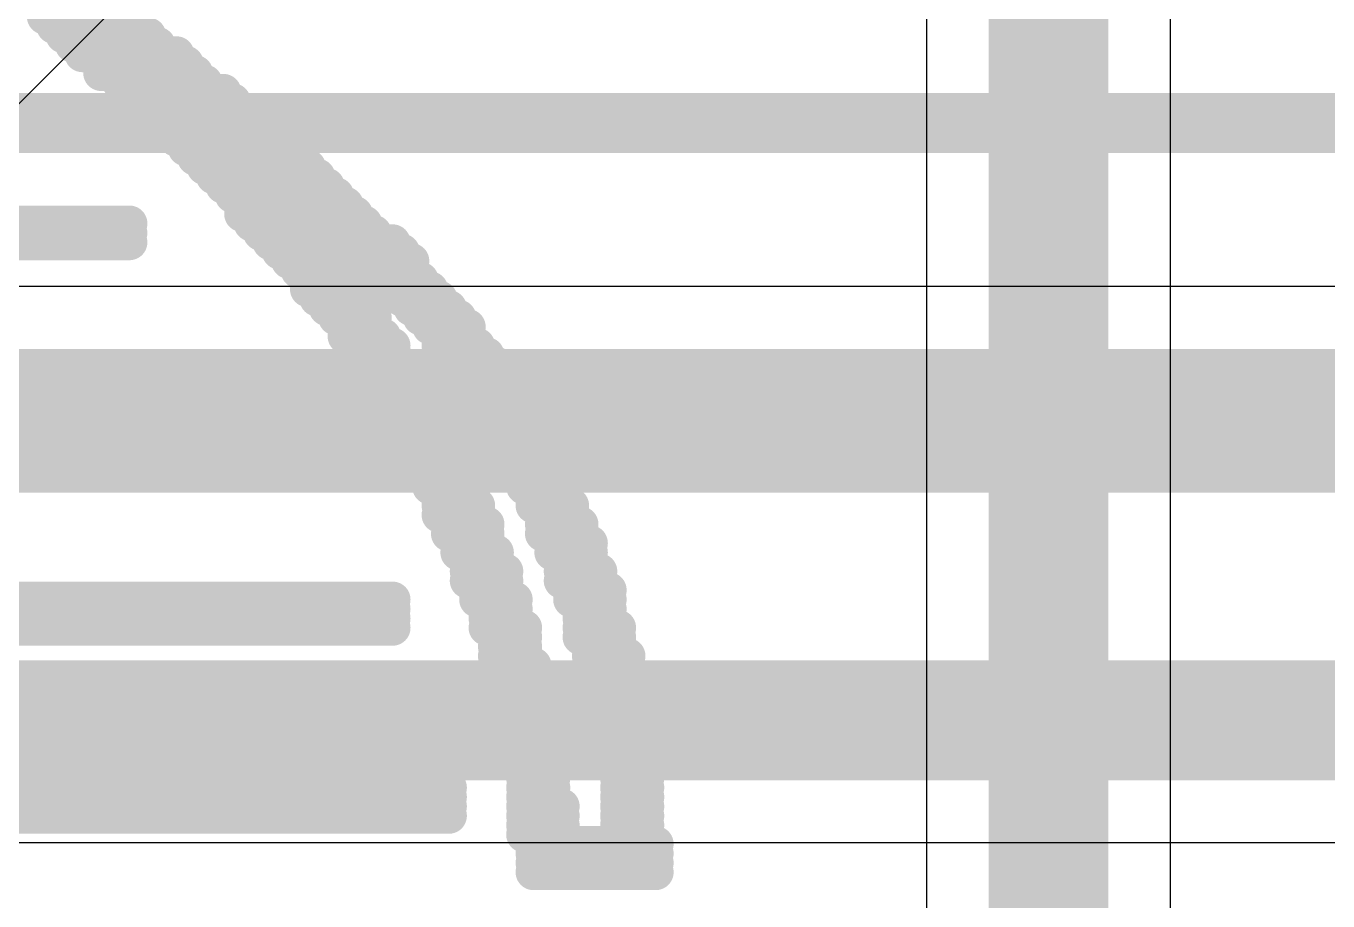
# Model space of a CAD drawing. Header units: inches. Extents: x -4 to 389, y 0 to 108.
# Drawn here: x 36.15 to 38.913, y 5.916 to 7.772 of the extents above; entities that cross this region are included whole.
import ezdxf

# ---------------------------------------------------------------- set-up
doc = ezdxf.new("R2010")
doc.units = ezdxf.units.IN
for name, color, linetype in [('Bottom Overlay', 54, 'Continuous'), ('Signal_1', 16, 'Continuous'), ('Signal_2', 76, 'Continuous'), ('Top Layer', 1, 'Continuous'), ('Top Overlay', 2, 'Continuous')]:
    doc.layers.add(name, color=color, linetype=linetype)

msp = doc.modelspace()

# ---------------------------------------------------------------- linework, layer by layer
at = {"layer": 'Bottom Overlay', "const_width": 0.0762}
for points in [[(36.1903, 7.7916), (36.3697, 7.7916)], [(36.2102, 7.7717), (36.3897, 7.7717)], [(36.2301, 7.7517), (36.4096, 7.7517)], [(36.2501, 7.7318), (36.3697, 7.7318)], [(36.3897, 7.7318), (36.4295, 7.7318)], [(36.27, 7.7119), (36.3697, 7.7119)], [(36.4096, 7.7119), (36.4694, 7.7119)], [(36.3099, 7.6919), (36.3897, 7.6919)], [(36.3099, 7.672), (36.4096, 7.672)], [(36.4295, 7.6919), (36.4894, 7.6919)], [(36.4495, 7.672), (36.5093, 7.672)], [(36.3498, 7.652), (36.4295, 7.652)], [(36.4694, 7.652), (36.5292, 7.652)], [(36.3697, 7.6321), (36.4495, 7.6321)], [(36.4894, 7.6321), (36.5691, 7.6321)], [(36.3897, 7.6122), (36.4694, 7.6122)], [(36.4096, 7.5922), (36.5093, 7.5922)], [(36.5292, 7.6122), (36.5891, 7.6122)], [(36.5292, 7.5922), (36.609, 7.5922)], [(36.4295, 7.5723), (36.5093, 7.5723)], [(36.5691, 7.5723), (36.6289, 7.5723)], [(36.4495, 7.5523), (36.5492, 7.5523)], [(36.4694, 7.5324), (36.5492, 7.5324)], [(36.5891, 7.5523), (36.6489, 7.5523)], [(36.609, 7.5324), (36.6688, 7.5324)], [(36.4894, 7.5125), (36.5691, 7.5125)], [(36.6289, 7.5125), (36.7087, 7.5125)], [(36.5093, 7.4925), (36.5891, 7.4925)], [(36.6489, 7.4925), (36.7286, 7.4925)], [(36.5292, 7.4726), (36.609, 7.4726)], [(36.5492, 7.4526), (36.6289, 7.4526)], [(36.6688, 7.4726), (36.7486, 7.4726)], [(36.6888, 7.4526), (36.7685, 7.4526)], [(36.5691, 7.4327), (36.6489, 7.4327)], [(36.7087, 7.4327), (36.7885, 7.4327)], [(36.5891, 7.4128), (36.6688, 7.4128)], [(36.609, 7.3928), (36.6888, 7.3928)], [(36.7286, 7.4128), (36.8084, 7.4128)], [(36.7685, 7.3928), (36.8283, 7.3928)], [(36.609, 7.3729), (36.7087, 7.3729)], [(36.7885, 7.3729), (36.8483, 7.3729)], [(35.7316, 7.3529), (36.3697, 7.3529)], [(36.6289, 7.3529), (36.7286, 7.3529)], [(36.8084, 7.3529), (36.8682, 7.3529)], [(35.7316, 7.333), (36.3697, 7.333)], [(35.7316, 7.3131), (36.3697, 7.3131)], [(36.6489, 7.333), (36.7486, 7.333)], [(36.6688, 7.3131), (36.7685, 7.3131)], [(36.8283, 7.333), (36.8882, 7.333)], [(36.8483, 7.3131), (36.928, 7.3131)], [(36.6888, 7.2931), (36.7685, 7.2931)], [(36.8483, 7.2931), (36.948, 7.2931)], [(36.7087, 7.2732), (36.7885, 7.2732)], [(36.8682, 7.2732), (36.9679, 7.2732)], [(36.7286, 7.2532), (36.8084, 7.2532)], [(36.7486, 7.2333), (36.8283, 7.2333)], [(36.8882, 7.2532), (36.9679, 7.2532)], [(36.9081, 7.2333), (36.9879, 7.2333)], [(36.7486, 7.2134), (36.8483, 7.2134)], [(36.928, 7.2134), (37.0078, 7.2134)], [(36.7685, 7.1934), (36.8483, 7.1934)], [(36.7885, 7.1735), (36.8682, 7.1735)], [(36.948, 7.1934), (37.0277, 7.1934)], [(36.9679, 7.1735), (37.0477, 7.1735)], [(36.8084, 7.1535), (36.8882, 7.1535)], [(36.9879, 7.1535), (37.0676, 7.1535)], [(36.8283, 7.1336), (36.8882, 7.1336)], [(37.0078, 7.1336), (37.0876, 7.1336)], [(36.8283, 7.1137), (36.9081, 7.1137)], [(36.8483, 7.0937), (36.928, 7.0937)], [(37.0277, 7.1137), (37.0876, 7.1137)], [(37.0277, 7.0937), (37.1075, 7.0937)], [(36.8682, 7.0738), (36.928, 7.0738)], [(37.0477, 7.0738), (37.1274, 7.0738)], [(36.8682, 7.0538), (36.948, 7.0538)], [(36.8882, 7.0339), (36.9679, 7.0339)], [(37.0676, 7.0538), (37.1474, 7.0538)], [(37.0676, 7.0339), (37.1474, 7.0339)], [(36.8882, 7.014), (36.9679, 7.014)], [(37.0876, 7.014), (37.1673, 7.014)], [(36.9081, 6.994), (36.9879, 6.994)], [(37.1075, 6.994), (37.1673, 6.994)], [(35.4325, 6.9541), (36.7286, 6.9541)], [(35.5123, 6.9741), (36.7286, 6.9741)], [(36.9081, 6.9741), (36.9879, 6.9741)], [(36.928, 6.9541), (37.0078, 6.9541)], [(37.1075, 6.9741), (37.1873, 6.9741)], [(37.1274, 6.9541), (37.2072, 6.9541)], [(35.4325, 6.9342), (36.7286, 6.9342)], [(36.948, 6.9342), (37.0078, 6.9342)], [(37.1474, 6.9342), (37.2072, 6.9342)], [(35.4325, 6.9143), (36.7286, 6.9143)], [(36.948, 6.9143), (37.0277, 6.9143)], [(37.1474, 6.9143), (37.2271, 6.9143)], [(35.4325, 6.8943), (36.7286, 6.8943)], [(36.948, 6.8943), (37.0277, 6.8943)], [(36.9679, 6.8744), (37.0477, 6.8744)], [(37.1673, 6.8943), (37.2271, 6.8943)], [(37.1673, 6.8744), (37.2471, 6.8744)], [(36.9879, 6.8544), (37.0477, 6.8544)], [(37.1873, 6.8544), (37.2471, 6.8544)], [(36.9879, 6.8345), (37.0676, 6.8345)], [(37.0078, 6.8146), (37.0676, 6.8146)], [(37.1873, 6.8345), (37.267, 6.8345)], [(37.2072, 6.8146), (37.267, 6.8146)], [(37.0078, 6.7946), (37.0876, 6.7946)], [(37.2072, 6.7946), (37.287, 6.7946)], [(37.0277, 6.7747), (37.0876, 6.7747)], [(37.2271, 6.7747), (37.287, 6.7747)], [(37.0277, 6.7547), (37.1075, 6.7547)], [(37.0277, 6.7348), (37.1075, 6.7348)], [(37.2271, 6.7547), (37.3069, 6.7547)], [(37.2471, 6.7348), (37.3069, 6.7348)], [(37.0477, 6.7149), (37.1274, 6.7149)], [(37.2471, 6.7149), (37.3268, 6.7149)], [(37.0477, 6.6949), (37.1274, 6.6949)], [(37.0676, 6.675), (37.1274, 6.675)], [(37.2471, 6.6949), (37.3268, 6.6949)], [(37.267, 6.675), (37.3468, 6.675)], [(37.0676, 6.655), (37.1474, 6.655)], [(37.267, 6.655), (37.3468, 6.655)], [(37.0876, 6.6351), (37.1474, 6.6351)], [(37.287, 6.6351), (37.3468, 6.6351)], [(37.0876, 6.6152), (37.1673, 6.6152)], [(37.0876, 6.5952), (37.1673, 6.5952)], [(37.287, 6.6152), (37.3667, 6.6152)], [(37.287, 6.5952), (37.3667, 6.5952)], [(37.1075, 6.5753), (37.1673, 6.5753)], [(37.3069, 6.5753), (37.3867, 6.5753)], [(35.2132, 6.5553), (36.928, 6.5553)], [(37.1075, 6.5553), (37.1873, 6.5553)], [(37.3069, 6.5553), (37.3867, 6.5553)], [(35.2132, 6.5155), (36.928, 6.5155)], [(35.2331, 6.5354), (36.928, 6.5354)], [(37.1274, 6.5354), (37.1873, 6.5354)], [(37.1274, 6.5155), (37.1873, 6.5155)], [(37.3268, 6.5354), (37.3867, 6.5354)], [(37.3268, 6.5155), (37.3867, 6.5155)], [(35.2132, 6.4955), (36.928, 6.4955)], [(37.1274, 6.4955), (37.2072, 6.4955)], [(37.3268, 6.4955), (37.4066, 6.4955)], [(37.1474, 6.4756), (37.2072, 6.4756)], [(37.1474, 6.4556), (37.2072, 6.4556)], [(37.3268, 6.4756), (37.4066, 6.4756)], [(37.3468, 6.4556), (37.4066, 6.4556)], [(37.1474, 6.4357), (37.2072, 6.4357)], [(37.3468, 6.4357), (37.4265, 6.4357)], [(37.1673, 6.4158), (37.2271, 6.4158)], [(37.3667, 6.4158), (37.4265, 6.4158)], [(37.1673, 6.3958), (37.2271, 6.3958)], [(37.1673, 6.3759), (37.2271, 6.3759)], [(37.3667, 6.3958), (37.4265, 6.3958)], [(37.3667, 6.3759), (37.4265, 6.3759)], [(37.1673, 6.3559), (37.2471, 6.3559)], [(37.3667, 6.3559), (37.4265, 6.3559)], [(37.1673, 6.336), (37.2471, 6.336)], [(37.1873, 6.3161), (37.2471, 6.3161)], [(37.3667, 6.336), (37.4465, 6.336)], [(37.3667, 6.3161), (37.4465, 6.3161)], [(37.1873, 6.2961), (37.2471, 6.2961)], [(37.3867, 6.2961), (37.4465, 6.2961)], [(37.1873, 6.2762), (37.2471, 6.2762)], [(37.3867, 6.2762), (37.4465, 6.2762)], [(37.2072, 6.2562), (37.267, 6.2562)], [(37.2072, 6.2363), (37.267, 6.2363)], [(37.3867, 6.2562), (37.4664, 6.2562)], [(37.3867, 6.2363), (37.4664, 6.2363)], [(37.2072, 6.2164), (37.267, 6.2164)], [(37.4066, 6.2164), (37.4664, 6.2164)], [(37.2072, 6.1964), (37.267, 6.1964)], [(37.4066, 6.1964), (37.4664, 6.1964)], [(35.1733, 6.1565), (37.0477, 6.1565)], [(37.2072, 6.1765), (37.267, 6.1765)], [(37.2072, 6.1565), (37.267, 6.1565)], [(37.4066, 6.1765), (37.4664, 6.1765)], [(37.4066, 6.1565), (37.4664, 6.1565)], [(34.9938, 6.1366), (37.0477, 6.1366)], [(37.2072, 6.1366), (37.267, 6.1366)], [(37.4066, 6.1366), (37.4664, 6.1366)], [(34.9938, 6.0967), (37.0477, 6.0967)], [(35.0138, 6.1167), (37.0477, 6.1167)], [(37.2072, 6.1167), (37.287, 6.1167)], [(37.2072, 6.0967), (37.287, 6.0967)], [(37.4066, 6.1167), (37.4664, 6.1167)], [(37.4066, 6.0967), (37.4664, 6.0967)], [(37.2072, 6.0768), (37.287, 6.0768)], [(37.4066, 6.0768), (37.4664, 6.0768)], [(37.2072, 6.0568), (37.287, 6.0568)], [(37.4066, 6.0568), (37.4664, 6.0568)], [(37.2271, 6.0369), (37.4864, 6.0369)], [(37.2271, 6.017), (37.4864, 6.017)], [(37.2271, 5.997), (37.4864, 5.997)], [(37.2271, 5.9771), (37.4864, 5.9771)]]:
    msp.add_lwpolyline(points, dxfattribs=at)
at = {"layer": 'Bottom Overlay', "const_width": 0.0381}
for points in [[(36.1712, 7.7916, 1), (36.2093, 7.7916, 1)], [(36.3507, 7.7916, 1), (36.3888, 7.7916, 1)], [(36.1911, 7.7717, 1), (36.2292, 7.7717, 1)], [(36.3706, 7.7717, 1), (36.4087, 7.7717, 1)], [(36.2111, 7.7517, 1), (36.2492, 7.7517, 1)], [(36.231, 7.7318, 1), (36.2691, 7.7318, 1)], [(36.3507, 7.7318, 1), (36.3888, 7.7318, 1)], [(36.3706, 7.7318, 1), (36.4087, 7.7318, 1)], [(36.3905, 7.7517, 1), (36.4286, 7.7517, 1)], [(36.4105, 7.7318, 1), (36.4486, 7.7318, 1)], [(36.251, 7.7119, 1), (36.2891, 7.7119, 1)], [(36.3507, 7.7119, 1), (36.3888, 7.7119, 1)], [(36.3905, 7.7119, 1), (36.4286, 7.7119, 1)], [(36.4504, 7.7119, 1), (36.4885, 7.7119, 1)], [(36.2908, 7.6919, 1), (36.3289, 7.6919, 1)], [(36.2908, 7.672, 1), (36.3289, 7.672, 1)], [(36.3706, 7.6919, 1), (36.4087, 7.6919, 1)], [(36.3905, 7.672, 1), (36.4286, 7.672, 1)], [(36.4105, 7.6919, 1), (36.4486, 7.6919, 1)], [(36.4304, 7.672, 1), (36.4685, 7.672, 1)], [(36.4703, 7.6919, 1), (36.5084, 7.6919, 1)], [(36.4902, 7.672, 1), (36.5283, 7.672, 1)], [(36.3307, 7.652, 1), (36.3688, 7.652, 1)], [(36.4105, 7.652, 1), (36.4486, 7.652, 1)], [(36.4504, 7.652, 1), (36.4885, 7.652, 1)], [(36.5102, 7.652, 1), (36.5483, 7.652, 1)], [(36.3507, 7.6321, 1), (36.3888, 7.6321, 1)], [(36.4304, 7.6321, 1), (36.4685, 7.6321, 1)], [(36.4703, 7.6321, 1), (36.5084, 7.6321, 1)], [(36.5501, 7.6321, 1), (36.5882, 7.6321, 1)], [(36.3706, 7.6122, 1), (36.4087, 7.6122, 1)], [(36.3905, 7.5922, 1), (36.4286, 7.5922, 1)], [(36.4504, 7.6122, 1), (36.4885, 7.6122, 1)], [(36.4902, 7.5922, 1), (36.5283, 7.5922, 1)], [(36.5102, 7.6122, 1), (36.5483, 7.6122, 1)], [(36.5102, 7.5922, 1), (36.5483, 7.5922, 1)], [(36.57, 7.6122, 1), (36.6081, 7.6122, 1)], [(36.5899, 7.5922, 1), (36.628, 7.5922, 1)], [(36.4105, 7.5723, 1), (36.4486, 7.5723, 1)], [(36.4902, 7.5723, 1), (36.5283, 7.5723, 1)], [(36.5501, 7.5723, 1), (36.5882, 7.5723, 1)], [(36.6099, 7.5723, 1), (36.648, 7.5723, 1)], [(36.4304, 7.5523, 1), (36.4685, 7.5523, 1)], [(36.4504, 7.5324, 1), (36.4885, 7.5324, 1)], [(36.5301, 7.5523, 1), (36.5682, 7.5523, 1)], [(36.5301, 7.5324, 1), (36.5682, 7.5324, 1)], [(36.57, 7.5523, 1), (36.6081, 7.5523, 1)], [(36.5899, 7.5324, 1), (36.628, 7.5324, 1)], [(36.6298, 7.5523, 1), (36.6679, 7.5523, 1)], [(36.6498, 7.5324, 1), (36.6879, 7.5324, 1)], [(36.4703, 7.5125, 1), (36.5084, 7.5125, 1)], [(36.5501, 7.5125, 1), (36.5882, 7.5125, 1)], [(36.6099, 7.5125, 1), (36.648, 7.5125, 1)], [(36.6896, 7.5125, 1), (36.7277, 7.5125, 1)], [(36.4902, 7.4925, 1), (36.5283, 7.4925, 1)], [(36.57, 7.4925, 1), (36.6081, 7.4925, 1)], [(36.6298, 7.4925, 1), (36.6679, 7.4925, 1)], [(36.7096, 7.4925, 1), (36.7477, 7.4925, 1)], [(36.5102, 7.4726, 1), (36.5483, 7.4726, 1)], [(36.5301, 7.4526, 1), (36.5682, 7.4526, 1)], [(36.5899, 7.4726, 1), (36.628, 7.4726, 1)], [(36.6099, 7.4526, 1), (36.648, 7.4526, 1)], [(36.6498, 7.4726, 1), (36.6879, 7.4726, 1)], [(36.6697, 7.4526, 1), (36.7078, 7.4526, 1)], [(36.7295, 7.4726, 1), (36.7676, 7.4726, 1)], [(36.7495, 7.4526, 1), (36.7876, 7.4526, 1)], [(36.5501, 7.4327, 1), (36.5882, 7.4327, 1)], [(36.6298, 7.4327, 1), (36.6679, 7.4327, 1)], [(36.6896, 7.4327, 1), (36.7277, 7.4327, 1)], [(36.7694, 7.4327, 1), (36.8075, 7.4327, 1)], [(36.57, 7.4128, 1), (36.6081, 7.4128, 1)], [(36.5899, 7.3928, 1), (36.628, 7.3928, 1)], [(36.6498, 7.4128, 1), (36.6879, 7.4128, 1)], [(36.6697, 7.3928, 1), (36.7078, 7.3928, 1)], [(36.7096, 7.4128, 1), (36.7477, 7.4128, 1)], [(36.7495, 7.3928, 1), (36.7876, 7.3928, 1)], [(36.7893, 7.4128, 1), (36.8274, 7.4128, 1)], [(36.8093, 7.3928, 1), (36.8474, 7.3928, 1)], [(36.5899, 7.3729, 1), (36.628, 7.3729, 1)], [(36.6896, 7.3729, 1), (36.7277, 7.3729, 1)], [(36.7694, 7.3729, 1), (36.8075, 7.3729, 1)], [(36.8292, 7.3729, 1), (36.8673, 7.3729, 1)], [(36.3507, 7.3529, 1), (36.3888, 7.3529, 1)], [(36.6099, 7.3529, 1), (36.648, 7.3529, 1)], [(36.7096, 7.3529, 1), (36.7477, 7.3529, 1)], [(36.7893, 7.3529, 1), (36.8274, 7.3529, 1)], [(36.8492, 7.3529, 1), (36.8873, 7.3529, 1)], [(36.3507, 7.333, 1), (36.3888, 7.333, 1)], [(36.3507, 7.3131, 1), (36.3888, 7.3131, 1)], [(36.6298, 7.333, 1), (36.6679, 7.333, 1)], [(36.6498, 7.3131, 1), (36.6879, 7.3131, 1)], [(36.7295, 7.333, 1), (36.7676, 7.333, 1)], [(36.7495, 7.3131, 1), (36.7876, 7.3131, 1)], [(36.8093, 7.333, 1), (36.8474, 7.333, 1)], [(36.8292, 7.3131, 1), (36.8673, 7.3131, 1)], [(36.8691, 7.333, 1), (36.9072, 7.333, 1)], [(36.909, 7.3131, 1), (36.9471, 7.3131, 1)], [(36.6697, 7.2931, 1), (36.7078, 7.2931, 1)], [(36.7495, 7.2931, 1), (36.7876, 7.2931, 1)], [(36.8292, 7.2931, 1), (36.8673, 7.2931, 1)], [(36.9289, 7.2931, 1), (36.967, 7.2931, 1)], [(36.6896, 7.2732, 1), (36.7277, 7.2732, 1)], [(36.7694, 7.2732, 1), (36.8075, 7.2732, 1)], [(36.8492, 7.2732, 1), (36.8873, 7.2732, 1)], [(36.9489, 7.2732, 1), (36.987, 7.2732, 1)], [(36.7096, 7.2532, 1), (36.7477, 7.2532, 1)], [(36.7295, 7.2333, 1), (36.7676, 7.2333, 1)], [(36.7893, 7.2532, 1), (36.8274, 7.2532, 1)], [(36.8093, 7.2333, 1), (36.8474, 7.2333, 1)], [(36.8691, 7.2532, 1), (36.9072, 7.2532, 1)], [(36.889, 7.2333, 1), (36.9271, 7.2333, 1)], [(36.9489, 7.2532, 1), (36.987, 7.2532, 1)], [(36.9688, 7.2333, 1), (37.0069, 7.2333, 1)], [(36.7295, 7.2134, 1), (36.7676, 7.2134, 1)], [(36.8292, 7.2134, 1), (36.8673, 7.2134, 1)], [(36.909, 7.2134, 1), (36.9471, 7.2134, 1)], [(36.9888, 7.2134, 1), (37.0269, 7.2134, 1)], [(36.7495, 7.1934, 1), (36.7876, 7.1934, 1)], [(36.7694, 7.1735, 1), (36.8075, 7.1735, 1)], [(36.8292, 7.1934, 1), (36.8673, 7.1934, 1)], [(36.8492, 7.1735, 1), (36.8873, 7.1735, 1)], [(36.9289, 7.1934, 1), (36.967, 7.1934, 1)], [(36.9489, 7.1735, 1), (36.987, 7.1735, 1)], [(37.0087, 7.1934, 1), (37.0468, 7.1934, 1)], [(37.0286, 7.1735, 1), (37.0667, 7.1735, 1)], [(36.7893, 7.1535, 1), (36.8274, 7.1535, 1)], [(36.8691, 7.1535, 1), (36.9072, 7.1535, 1)], [(36.9688, 7.1535, 1), (37.0069, 7.1535, 1)], [(37.0486, 7.1535, 1), (37.0867, 7.1535, 1)], [(36.8093, 7.1336, 1), (36.8474, 7.1336, 1)], [(36.8691, 7.1336, 1), (36.9072, 7.1336, 1)], [(36.9888, 7.1336, 1), (37.0269, 7.1336, 1)], [(37.0685, 7.1336, 1), (37.1066, 7.1336, 1)], [(36.8093, 7.1137, 1), (36.8474, 7.1137, 1)], [(36.8292, 7.0937, 1), (36.8673, 7.0937, 1)], [(36.889, 7.1137, 1), (36.9271, 7.1137, 1)], [(36.909, 7.0937, 1), (36.9471, 7.0937, 1)], [(37.0087, 7.1137, 1), (37.0468, 7.1137, 1)], [(37.0087, 7.0937, 1), (37.0468, 7.0937, 1)], [(37.0685, 7.1137, 1), (37.1066, 7.1137, 1)], [(37.0885, 7.0937, 1), (37.1266, 7.0937, 1)], [(36.8492, 7.0738, 1), (36.8873, 7.0738, 1)], [(36.909, 7.0738, 1), (36.9471, 7.0738, 1)], [(37.0286, 7.0738, 1), (37.0667, 7.0738, 1)], [(37.1084, 7.0738, 1), (37.1465, 7.0738, 1)], [(36.8492, 7.0538, 1), (36.8873, 7.0538, 1)], [(36.8691, 7.0339, 1), (36.9072, 7.0339, 1)], [(36.9289, 7.0538, 1), (36.967, 7.0538, 1)], [(36.9489, 7.0339, 1), (36.987, 7.0339, 1)], [(37.0486, 7.0538, 1), (37.0867, 7.0538, 1)], [(37.0486, 7.0339, 1), (37.0867, 7.0339, 1)], [(37.1283, 7.0538, 1), (37.1664, 7.0538, 1)], [(37.1283, 7.0339, 1), (37.1664, 7.0339, 1)], [(36.8691, 7.014, 1), (36.9072, 7.014, 1)], [(36.9489, 7.014, 1), (36.987, 7.014, 1)], [(37.0685, 7.014, 1), (37.1066, 7.014, 1)], [(37.1483, 7.014, 1), (37.1864, 7.014, 1)], [(36.889, 6.994, 1), (36.9271, 6.994, 1)], [(36.9688, 6.994, 1), (37.0069, 6.994, 1)], [(37.0885, 6.994, 1), (37.1266, 6.994, 1)], [(37.1483, 6.994, 1), (37.1864, 6.994, 1)], [(36.7096, 6.9741, 1), (36.7477, 6.9741, 1)], [(36.7096, 6.9541, 1), (36.7477, 6.9541, 1)], [(36.889, 6.9741, 1), (36.9271, 6.9741, 1)], [(36.909, 6.9541, 1), (36.9471, 6.9541, 1)], [(36.9688, 6.9741, 1), (37.0069, 6.9741, 1)], [(36.9888, 6.9541, 1), (37.0269, 6.9541, 1)], [(37.0885, 6.9741, 1), (37.1266, 6.9741, 1)], [(37.1084, 6.9541, 1), (37.1465, 6.9541, 1)], [(37.1682, 6.9741, 1), (37.2063, 6.9741, 1)], [(37.1882, 6.9541, 1), (37.2263, 6.9541, 1)], [(36.7096, 6.9342, 1), (36.7477, 6.9342, 1)], [(36.9289, 6.9342, 1), (36.967, 6.9342, 1)], [(36.9888, 6.9342, 1), (37.0269, 6.9342, 1)], [(37.1283, 6.9342, 1), (37.1664, 6.9342, 1)], [(37.1882, 6.9342, 1), (37.2263, 6.9342, 1)], [(36.7096, 6.9143, 1), (36.7477, 6.9143, 1)], [(36.9289, 6.9143, 1), (36.967, 6.9143, 1)], [(37.0087, 6.9143, 1), (37.0468, 6.9143, 1)], [(37.1283, 6.9143, 1), (37.1664, 6.9143, 1)], [(37.2081, 6.9143, 1), (37.2462, 6.9143, 1)], [(36.7096, 6.8943, 1), (36.7477, 6.8943, 1)], [(36.9289, 6.8943, 1), (36.967, 6.8943, 1)], [(36.9489, 6.8744, 1), (36.987, 6.8744, 1)], [(37.0087, 6.8943, 1), (37.0468, 6.8943, 1)], [(37.0286, 6.8744, 1), (37.0667, 6.8744, 1)], [(37.1483, 6.8943, 1), (37.1864, 6.8943, 1)], [(37.1483, 6.8744, 1), (37.1864, 6.8744, 1)], [(37.2081, 6.8943, 1), (37.2462, 6.8943, 1)], [(37.228, 6.8744, 1), (37.2661, 6.8744, 1)], [(36.9688, 6.8544, 1), (37.0069, 6.8544, 1)], [(37.0286, 6.8544, 1), (37.0667, 6.8544, 1)], [(37.1682, 6.8544, 1), (37.2063, 6.8544, 1)], [(37.228, 6.8544, 1), (37.2661, 6.8544, 1)], [(36.9688, 6.8345, 1), (37.0069, 6.8345, 1)], [(36.9888, 6.8146, 1), (37.0269, 6.8146, 1)], [(37.0486, 6.8345, 1), (37.0867, 6.8345, 1)], [(37.0486, 6.8146, 1), (37.0867, 6.8146, 1)], [(37.1682, 6.8345, 1), (37.2063, 6.8345, 1)], [(37.1882, 6.8146, 1), (37.2263, 6.8146, 1)], [(37.248, 6.8345, 1), (37.2861, 6.8345, 1)], [(37.248, 6.8146, 1), (37.2861, 6.8146, 1)], [(36.9888, 6.7946, 1), (37.0269, 6.7946, 1)], [(37.0685, 6.7946, 1), (37.1066, 6.7946, 1)], [(37.1882, 6.7946, 1), (37.2263, 6.7946, 1)], [(37.2679, 6.7946, 1), (37.306, 6.7946, 1)], [(37.0087, 6.7747, 1), (37.0468, 6.7747, 1)], [(37.0685, 6.7747, 1), (37.1066, 6.7747, 1)], [(37.2081, 6.7747, 1), (37.2462, 6.7747, 1)], [(37.2679, 6.7747, 1), (37.306, 6.7747, 1)], [(37.0087, 6.7547, 1), (37.0468, 6.7547, 1)], [(37.0087, 6.7348, 1), (37.0468, 6.7348, 1)], [(37.0885, 6.7547, 1), (37.1266, 6.7547, 1)], [(37.0885, 6.7348, 1), (37.1266, 6.7348, 1)], [(37.2081, 6.7547, 1), (37.2462, 6.7547, 1)], [(37.228, 6.7348, 1), (37.2661, 6.7348, 1)], [(37.2879, 6.7547, 1), (37.326, 6.7547, 1)], [(37.2879, 6.7348, 1), (37.326, 6.7348, 1)], [(37.0286, 6.7149, 1), (37.0667, 6.7149, 1)], [(37.1084, 6.7149, 1), (37.1465, 6.7149, 1)], [(37.228, 6.7149, 1), (37.2661, 6.7149, 1)], [(37.3078, 6.7149, 1), (37.3459, 6.7149, 1)], [(37.0286, 6.6949, 1), (37.0667, 6.6949, 1)], [(37.0486, 6.675, 1), (37.0867, 6.675, 1)], [(37.1084, 6.6949, 1), (37.1465, 6.6949, 1)], [(37.1084, 6.675, 1), (37.1465, 6.675, 1)], [(37.228, 6.6949, 1), (37.2661, 6.6949, 1)], [(37.248, 6.675, 1), (37.2861, 6.675, 1)], [(37.3078, 6.6949, 1), (37.3459, 6.6949, 1)], [(37.3277, 6.675, 1), (37.3658, 6.675, 1)], [(37.0486, 6.655, 1), (37.0867, 6.655, 1)], [(37.1283, 6.655, 1), (37.1664, 6.655, 1)], [(37.248, 6.655, 1), (37.2861, 6.655, 1)], [(37.3277, 6.655, 1), (37.3658, 6.655, 1)], [(37.0685, 6.6351, 1), (37.1066, 6.6351, 1)], [(37.1283, 6.6351, 1), (37.1664, 6.6351, 1)], [(37.2679, 6.6351, 1), (37.306, 6.6351, 1)], [(37.3277, 6.6351, 1), (37.3658, 6.6351, 1)], [(37.0685, 6.6152, 1), (37.1066, 6.6152, 1)], [(37.0685, 6.5952, 1), (37.1066, 6.5952, 1)], [(37.1483, 6.6152, 1), (37.1864, 6.6152, 1)], [(37.1483, 6.5952, 1), (37.1864, 6.5952, 1)], [(37.2679, 6.6152, 1), (37.306, 6.6152, 1)], [(37.2679, 6.5952, 1), (37.306, 6.5952, 1)], [(37.3477, 6.6152, 1), (37.3858, 6.6152, 1)], [(37.3477, 6.5952, 1), (37.3858, 6.5952, 1)], [(37.0885, 6.5753, 1), (37.1266, 6.5753, 1)], [(37.1483, 6.5753, 1), (37.1864, 6.5753, 1)], [(37.2879, 6.5753, 1), (37.326, 6.5753, 1)], [(37.3676, 6.5753, 1), (37.4057, 6.5753, 1)], [(36.909, 6.5553, 1), (36.9471, 6.5553, 1)], [(37.0885, 6.5553, 1), (37.1266, 6.5553, 1)], [(37.1682, 6.5553, 1), (37.2063, 6.5553, 1)], [(37.2879, 6.5553, 1), (37.326, 6.5553, 1)], [(37.3676, 6.5553, 1), (37.4057, 6.5553, 1)], [(36.909, 6.5354, 1), (36.9471, 6.5354, 1)], [(36.909, 6.5155, 1), (36.9471, 6.5155, 1)], [(37.1084, 6.5354, 1), (37.1465, 6.5354, 1)], [(37.1084, 6.5155, 1), (37.1465, 6.5155, 1)], [(37.1682, 6.5354, 1), (37.2063, 6.5354, 1)], [(37.1682, 6.5155, 1), (37.2063, 6.5155, 1)], [(37.3078, 6.5354, 1), (37.3459, 6.5354, 1)], [(37.3078, 6.5155, 1), (37.3459, 6.5155, 1)], [(37.3676, 6.5354, 1), (37.4057, 6.5354, 1)], [(37.3676, 6.5155, 1), (37.4057, 6.5155, 1)], [(36.909, 6.4955, 1), (36.9471, 6.4955, 1)], [(37.1084, 6.4955, 1), (37.1465, 6.4955, 1)], [(37.1882, 6.4955, 1), (37.2263, 6.4955, 1)], [(37.3078, 6.4955, 1), (37.3459, 6.4955, 1)], [(37.3876, 6.4955, 1), (37.4257, 6.4955, 1)], [(37.1283, 6.4756, 1), (37.1664, 6.4756, 1)], [(37.1283, 6.4556, 1), (37.1664, 6.4556, 1)], [(37.1882, 6.4756, 1), (37.2263, 6.4756, 1)], [(37.1882, 6.4556, 1), (37.2263, 6.4556, 1)], [(37.3078, 6.4756, 1), (37.3459, 6.4756, 1)], [(37.3277, 6.4556, 1), (37.3658, 6.4556, 1)], [(37.3876, 6.4756, 1), (37.4257, 6.4756, 1)], [(37.3876, 6.4556, 1), (37.4257, 6.4556, 1)], [(37.1283, 6.4357, 1), (37.1664, 6.4357, 1)], [(37.1882, 6.4357, 1), (37.2263, 6.4357, 1)], [(37.3277, 6.4357, 1), (37.3658, 6.4357, 1)], [(37.4075, 6.4357, 1), (37.4456, 6.4357, 1)], [(37.1483, 6.4158, 1), (37.1864, 6.4158, 1)], [(37.2081, 6.4158, 1), (37.2462, 6.4158, 1)], [(37.3477, 6.4158, 1), (37.3858, 6.4158, 1)], [(37.4075, 6.4158, 1), (37.4456, 6.4158, 1)], [(37.1483, 6.3958, 1), (37.1864, 6.3958, 1)], [(37.1483, 6.3759, 1), (37.1864, 6.3759, 1)], [(37.2081, 6.3958, 1), (37.2462, 6.3958, 1)], [(37.2081, 6.3759, 1), (37.2462, 6.3759, 1)], [(37.3477, 6.3958, 1), (37.3858, 6.3958, 1)], [(37.3477, 6.3759, 1), (37.3858, 6.3759, 1)], [(37.4075, 6.3958, 1), (37.4456, 6.3958, 1)], [(37.4075, 6.3759, 1), (37.4456, 6.3759, 1)], [(37.1483, 6.3559, 1), (37.1864, 6.3559, 1)], [(37.228, 6.3559, 1), (37.2661, 6.3559, 1)], [(37.3477, 6.3559, 1), (37.3858, 6.3559, 1)], [(37.4075, 6.3559, 1), (37.4456, 6.3559, 1)], [(37.1483, 6.336, 1), (37.1864, 6.336, 1)], [(37.1682, 6.3161, 1), (37.2063, 6.3161, 1)], [(37.228, 6.336, 1), (37.2661, 6.336, 1)], [(37.228, 6.3161, 1), (37.2661, 6.3161, 1)], [(37.3477, 6.336, 1), (37.3858, 6.336, 1)], [(37.3477, 6.3161, 1), (37.3858, 6.3161, 1)], [(37.4274, 6.336, 1), (37.4655, 6.336, 1)], [(37.4274, 6.3161, 1), (37.4655, 6.3161, 1)], [(37.1682, 6.2961, 1), (37.2063, 6.2961, 1)], [(37.228, 6.2961, 1), (37.2661, 6.2961, 1)], [(37.3676, 6.2961, 1), (37.4057, 6.2961, 1)], [(37.4274, 6.2961, 1), (37.4655, 6.2961, 1)], [(37.1682, 6.2762, 1), (37.2063, 6.2762, 1)], [(37.228, 6.2762, 1), (37.2661, 6.2762, 1)], [(37.3676, 6.2762, 1), (37.4057, 6.2762, 1)], [(37.4274, 6.2762, 1), (37.4655, 6.2762, 1)], [(37.1882, 6.2562, 1), (37.2263, 6.2562, 1)], [(37.1882, 6.2363, 1), (37.2263, 6.2363, 1)], [(37.248, 6.2562, 1), (37.2861, 6.2562, 1)], [(37.248, 6.2363, 1), (37.2861, 6.2363, 1)], [(37.3676, 6.2562, 1), (37.4057, 6.2562, 1)], [(37.3676, 6.2363, 1), (37.4057, 6.2363, 1)], [(37.4474, 6.2562, 1), (37.4855, 6.2562, 1)], [(37.4474, 6.2363, 1), (37.4855, 6.2363, 1)], [(37.1882, 6.2164, 1), (37.2263, 6.2164, 1)], [(37.248, 6.2164, 1), (37.2861, 6.2164, 1)], [(37.3876, 6.2164, 1), (37.4257, 6.2164, 1)], [(37.4474, 6.2164, 1), (37.4855, 6.2164, 1)], [(37.1882, 6.1964, 1), (37.2263, 6.1964, 1)], [(37.248, 6.1964, 1), (37.2861, 6.1964, 1)], [(37.3876, 6.1964, 1), (37.4257, 6.1964, 1)], [(37.4474, 6.1964, 1), (37.4855, 6.1964, 1)], [(37.0286, 6.1565, 1), (37.0667, 6.1565, 1)], [(37.1882, 6.1765, 1), (37.2263, 6.1765, 1)], [(37.1882, 6.1565, 1), (37.2263, 6.1565, 1)], [(37.248, 6.1765, 1), (37.2861, 6.1765, 1)], [(37.248, 6.1565, 1), (37.2861, 6.1565, 1)], [(37.3876, 6.1765, 1), (37.4257, 6.1765, 1)], [(37.3876, 6.1565, 1), (37.4257, 6.1565, 1)], [(37.4474, 6.1765, 1), (37.4855, 6.1765, 1)], [(37.4474, 6.1565, 1), (37.4855, 6.1565, 1)], [(37.0286, 6.1366, 1), (37.0667, 6.1366, 1)], [(37.1882, 6.1366, 1), (37.2263, 6.1366, 1)], [(37.248, 6.1366, 1), (37.2861, 6.1366, 1)], [(37.3876, 6.1366, 1), (37.4257, 6.1366, 1)], [(37.4474, 6.1366, 1), (37.4855, 6.1366, 1)], [(37.0286, 6.1167, 1), (37.0667, 6.1167, 1)], [(37.0286, 6.0967, 1), (37.0667, 6.0967, 1)], [(37.1882, 6.1167, 1), (37.2263, 6.1167, 1)], [(37.1882, 6.0967, 1), (37.2263, 6.0967, 1)], [(37.2679, 6.1167, 1), (37.306, 6.1167, 1)], [(37.2679, 6.0967, 1), (37.306, 6.0967, 1)], [(37.3876, 6.1167, 1), (37.4257, 6.1167, 1)], [(37.3876, 6.0967, 1), (37.4257, 6.0967, 1)], [(37.4474, 6.1167, 1), (37.4855, 6.1167, 1)], [(37.4474, 6.0967, 1), (37.4855, 6.0967, 1)], [(37.1882, 6.0768, 1), (37.2263, 6.0768, 1)], [(37.2679, 6.0768, 1), (37.306, 6.0768, 1)], [(37.3876, 6.0768, 1), (37.4257, 6.0768, 1)], [(37.4474, 6.0768, 1), (37.4855, 6.0768, 1)], [(37.1882, 6.0568, 1), (37.2263, 6.0568, 1)], [(37.2679, 6.0568, 1), (37.306, 6.0568, 1)], [(37.3876, 6.0568, 1), (37.4257, 6.0568, 1)], [(37.4474, 6.0568, 1), (37.4855, 6.0568, 1)], [(37.2081, 6.0369, 1), (37.2462, 6.0369, 1)], [(37.2081, 6.017, 1), (37.2462, 6.017, 1)], [(37.4673, 6.0369, 1), (37.5054, 6.0369, 1)], [(37.4673, 6.017, 1), (37.5054, 6.017, 1)], [(37.2081, 5.997, 1), (37.2462, 5.997, 1)], [(37.4673, 5.997, 1), (37.5054, 5.997, 1)], [(37.2081, 5.9771, 1), (37.2462, 5.9771, 1)], [(37.4673, 5.9771, 1), (37.5054, 5.9771, 1)]]:
    msp.add_lwpolyline(points, format="xyb", close=True, dxfattribs=at)
at = {"layer": 'Signal_1'}
msp.add_line((28.8785, 0.3503), (43.5917, 15.0635), dxfattribs=at)
at = {"layer": 'Signal_1', "const_width": 0.254}
msp.add_lwpolyline([(28.6954, 0.5334), (43.4086, 15.2466)], dxfattribs=at)
at = {"layer": 'Signal_2'}
for p, q in [((38.0607, 12.4371), (38.0607, 3.4945)), ((38.5787, 3.4945), (38.5787, 12.3299))]:
    msp.add_line(p, q, dxfattribs=at)
at = {"layer": 'Signal_2', "const_width": 0.254}
msp.add_lwpolyline([(38.3197, 3.1496), (38.3197, 12.4371)], dxfattribs=at)
at = {"layer": 'Top Layer'}
for p, q in [((40.0162, 7.2191), (33.7841, 7.2191)), ((31.3974, 6.0402), (39.7031, 6.0402))]:
    msp.add_line(p, q, dxfattribs=at)
for points, const_width in [([(6.8326, 6.9342), (40.3352, 6.9342)], 0.3048), ([(30.9434, 6.2992), (39.8103, 6.2992)], 0.254)]:
    msp.add_lwpolyline(points, dxfattribs=dict(at, const_width=const_width))
at = {"layer": 'Top Overlay', "const_width": 0.127}
msp.add_lwpolyline([(33.9192, 7.5662), (44.7192, 7.5662)], dxfattribs=at)

doc.saveas('drawing.dxf')
